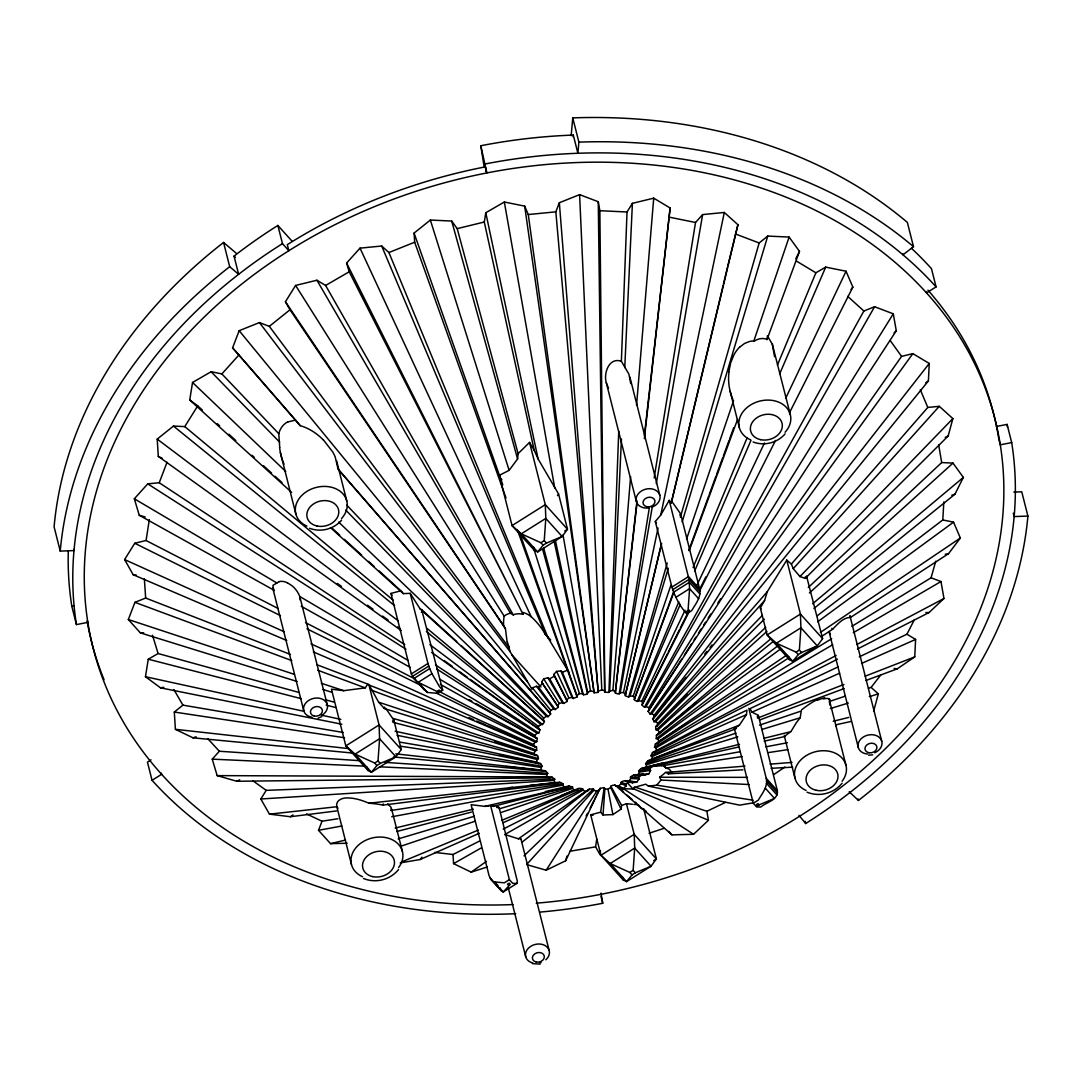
<?xml version="1.0" encoding="UTF-8"?>
<svg xmlns="http://www.w3.org/2000/svg" width="1082" height="1082" viewBox="0 0 1082 1082"><rect width="100%" height="100%" fill="white"/><g stroke="black" fill="none" stroke-linecap="round" stroke-linejoin="round"><path stroke-width="1.5" d="M686.029 677.278L652.73 718.705L654.028 721.735L767.233 591.773L786.776 560.097L791.361 564.074L793.268 568.659L799.95 576.557L805.265 578.383L805.265 576.99M630.765 383.637L628.872 374.061L621.379 361.307L627.019 211.991L632.402 203.348L653.717 198.155L670.123 208.001L644.372 438.697M495.962 805.535L499.086 807.497L517.345 881.316L516.898 883.412L503.184 892.041L491.093 879.585L489.078 875.676L471.116 804.697L484.912 806.374L490.633 805.63L493.473 806.374L493.487 804.981M689.802 707.709L656.436 735.273L656.274 738.614L657.883 738.938L780.636 648.93M654.164 477.879L695.523 222.486L702.637 214.588L724.318 212.464L737.924 224.731L671.354 502.86L669.217 500.33L660.764 515.032L655.3 521.51L671.895 587.08C674.952 596.804 679.902 606.191 686.651 613.832L691.628 610.681C695.51 604.067 701.461 597.156 699.621 588.919L680.619 513.855L671.624 501.115L723.101 285.567M838.279 666.796L749.934 708.669L752.044 712.145L758.306 715.364L777.363 790.658C778.621 800.004 766.205 802.208 760.822 807.023L756.616 806.969L753.288 803.277L758.279 800.139C762.161 793.512 768.112 786.6 766.259 778.364L748.825 708.412M943.829 501.913L942.787 519.955L817.437 615.617M291.653 492.405L189.742 399.988L192.542 382.473L211.112 371.721L221.878 373.912L278.791 433.706L279.724 447.366M500.33 477.094L499.289 475.201L512.043 525.582L534.238 550.183L537.659 551.928L562.14 536.51L567.495 529.247L558.569 493.987L538.092 458.93L534.197 450.234L484.29 222.026L485.777 212.748L504.334 202.009L524.675 206.135L594.099 692.791L598.224 692.385L555.837 211.842L559.34 202.74L579.6 194.638L598.265 201.725L604.595 690.871L604.838 692.223L608.909 692.412L618.755 431.15M829.204 631.442L830.394 634.512M608.909 692.412L609.707 691.114L621.447 438.981M624.76 367.582L632.402 203.348M596.75 794.932L600.077 788.345L604.189 787.642L600.632 812.163L603.012 815.003L612.885 814.597L621.068 809.12L610.64 787.439C612.723 781.393 621.961 788.819 623.516 792.24M652.284 506.822L620.243 692.805C619.54 694.59 614.684 693.86 615.374 691.817L636.987 500.831M737.802 736.828L646.603 764.703C644.48 763.784 647.766 759.902 649.443 760.944L652.067 759.145L652.189 756.534L650.891 755.75L652.5 752.545L836.156 655.462M652.73 718.705L654.11 717.758L654.245 715.134L929.262 363.471L912.856 353.625L901.577 356.384L650.093 714.066L648.118 711.347L677.264 666.079M866.006 680.443L897.276 668.825L914.75 656.882L915.615 639.421L906.932 634.214L859.297 656.828M654.11 717.758L928.397 380.932L929.262 363.471M316.918 280.238L510.406 613.196L513.314 614.982L325.601 285.445L316.918 280.238L295.602 285.432L285.432 301.743L503.563 625.572L505.443 628.75L507.133 642.072M385.638 708.21L393.807 720.057L401.273 749.556L395.931 756.818L380.242 763.405L378.024 760.944L379.579 738.708L379.079 724.954L368.84 684.487L316.742 664.659M564.723 530.992L567.495 529.247L545.301 504.645L512.043 525.582L521.308 533.818L545.801 518.4L562.14 536.51L546.464 543.096L544.246 540.635L545.801 518.4L545.301 504.645L529.544 442.403L518.116 453.656L517.588 458.944L509.122 470.332L499.397 475.309L414.095 233.076L430.352 220.038L451.708 221.053L457.199 228.627L518.116 453.656M600.483 850.587L600.172 854.875L595.6 846.854L596.709 839.267M603.012 815.003L604.879 788.846L604.189 787.642M614.684 784.788L641.707 808.524L643.776 809.066L656.395 858.946L651.053 866.222L635.364 872.795L633.146 870.347L634.701 848.099L634.201 834.344L626.451 803.723L621.663 805.481L621.068 809.12M688.057 610.491L686.394 611.533L687.503 612.764L689.166 611.722L688.057 610.491L689.586 588.743L689.018 579.425L669.217 500.33M806.563 576.179L822.618 638.637L817.275 645.913L801.586 652.5L799.368 650.039L800.923 627.79L800.423 614.049L786.776 560.097M615.374 691.817L612.912 690.343L630.63 476.635M636.541 405.385L653.717 198.155M571.161 135.737L572.757 117.884A490.809 384.651 -14.2 0 1 907.365 222.405L913.492 246.669L902.997 254.825L902.699 253.688M573.135 136.819L573.298 135.074A476.851 373.709 -14.2 0 0 480.8 145.732L484.019 166.019M572.757 117.884L578.884 142.134L577.896 153.265L573.298 135.074M392.915 722.316L537.091 759.496C539.539 759.388 538.011 754.357 535.915 755.547L384.367 708.548L384.516 707.073M767.246 337.016L766.935 339.707L799.49 251.389L789.116 237.08L767.76 236.065L759.158 242.977L680.348 517.318M753.288 803.277L734.38 728.511L739.398 725.143L746.458 714.62L746.945 710.144L650.891 755.75M644.372 435.586L670.123 208.001M615.306 693.197L637.014 503.144M728.876 371.64L730.688 362.768L733.88 354.977A35.111 33.677 54.2 0 1 739.561 347.173M286.771 640.53L133.208 574.731L124.592 559.57L134.763 543.259L146.056 540.5L149.343 519.63M436.465 693.116L535.063 742.103L536.767 741.684L537.294 738.357L475.985 703.543M791.05 731.364L795.96 723.331A35.774 12.754 -59.6 0 1 800.193 717.772L801.235 711.036L759.523 725.156M404.79 644.683L159.23 482.734L147.747 483.857L134.317 498.775L139.253 515.262L274.03 590.217M671.354 502.86L671.624 501.115M341.844 724.223L160.528 687.827L145.461 676.723L148.261 659.208L158.094 653.528L298.984 692.453M400.218 746.161L541 767.422C543.435 766.868 540.73 762.364 538.931 763.784L536.672 762.12L537.091 759.496M426.389 631.523L540.878 724.521C542.637 725.481 545.585 721.288 543.313 720.612L543.732 717.988L546.518 716.379L548.128 716.703L550.697 713.863L338.558 469.629M501.534 812.312L572.378 788.426L572.594 787.033L568.862 785.965L545.314 791.578M542.799 549.994L582.603 693.778C583.347 695.577 587.878 694.468 587.715 692.534L555.35 540.188M383.231 803.912L383.042 805.116L558.407 783.125C559.421 781.42 564.128 783.382 562.626 785.167L391.725 816.775M619.175 693.981L649.403 507.35M656.287 483.586L702.637 214.588M668.284 568.253L630.022 696.024C629.102 697.755 624.3 696.226 625.545 694.319L623.503 692.48L658.032 528.07M660.764 515.032L724.318 212.464M300.282 600.24L299.768 596.493A24.196 21.342 76.5 0 0 292.126 585.835L287.298 582.657M686.867 722.925L655.408 743.956L654.515 747.283L656.003 747.851L832.734 644.71M625.166 695.712L660.804 546.424M723.466 284.052L727.442 267.349M727.807 265.834L737.924 224.731M625.545 694.319L661.657 543.407M935.754 561.193L931.075 577.802L851.859 626.343M578.884 796.69L589.325 789.103L593.45 788.994L593.842 790.306L526.596 864.586L546.18 870.212L565.67 860.758L566.914 856.146M565.67 860.758L600.077 788.345M615.644 785.843L618.89 785.762L621.122 783.652C620.311 781.813 624.625 779.865 625.788 781.38L629.034 780.839L630.806 778.485C629.521 776.835 633.633 774.279 634.999 775.618L638.137 774.617L639.394 772.102C637.65 770.763 641.45 767.557 642.965 768.734L645.9 767.314L646.603 764.703M766.868 631.428L657.802 730.079C655.57 731.107 654.678 725.927 657.072 726.022L657.788 723.398L762.404 615.333M873.607 711.32L878.327 693.887L871.118 687.395L868.508 688.274M805.265 578.383L948.157 436.019L952.877 418.585L939.271 406.318L927.788 407.441L791.361 564.074M628.723 697.065L667.215 563.046M682.147 521.943L767.76 236.065M822.618 638.637L800.423 614.049L767.165 634.972L776.43 643.208L800.923 627.79L817.275 645.913L792.781 661.318L789.36 659.574L767.165 634.972L760.335 607.962L764.582 600.551L767.233 591.773M680.267 604.338L638.705 700.676C637.582 702.367 633.038 699.959 634.782 698.323L633.227 696.172L670.854 585.335M686.543 539.161L733.582 400.611M789.116 237.08L753.829 341.019A18.462 17.704 54.2 0 0 749.528 341.479L744.646 343.4L739.601 347.214M159.23 482.734L167.047 462.244M436.993 669.136L537.01 733.19L538.741 733.028L539.999 729.741L470.17 679.334M634.106 699.662L667.675 608.003M668.243 606.447L673.369 592.476M688.734 550.535L702.38 513.247M702.948 511.691L708.642 496.165M709.21 494.609L716.041 475.958M716.609 474.416L722.871 457.321M723.439 455.765L729.119 440.239M729.687 438.683L733.677 427.809M634.782 698.323L674.1 591.638M689.261 550.495L737.559 419.424M297.131 681.484L140.376 632.875L128.339 619.526L134.939 602.336L145.664 598.048L290.544 654.461M323.261 439.887A53.072 40.169 62.4 0 0 300.228 425.672L232.576 347.877L239.176 330.686L259.437 322.585L269.323 326.345L509.149 647.78M347.187 843.23L330.565 843.662L318.527 830.313L322.017 821.211L337.949 818.736M519.441 532.209L576.963 695.577L577.058 696.943L573.19 698.499L562.356 672.26L560.909 670.962L556.567 671.381L553.889 674.37L566.846 700.081L567.238 701.379L563.695 703.435L549.683 678.847L547.952 677.805L543.691 678.847L541.649 682.106L558.353 707.087L555.255 709.562L538.43 687.029L536.456 686.272L532.398 687.895L531.898 689.22L510.258 651.891L259.437 322.585M535.915 755.547L534.102 753.545L535.09 750.962L536.699 750.326L536.496 747.026L487.468 725.657M550.697 713.863L549.737 712.795L550.724 710.225L553.768 709.008L555.255 709.562M598.224 692.385L559.34 202.74M637.23 701.542L678.793 601.795M693.062 567.563L747.026 438.048M777.417 365.094L815.882 272.799L825.701 267.119L846.043 271.23L852.846 287.122L789.387 412.959M694.549 571.215L751.03 440.239M779.608 374.007L825.701 267.119M648.118 711.347L896.288 330.767L893.272 313.821L874.594 306.733L646.049 706.627C644.669 708.237 640.652 704.937 642.776 703.679L641.761 701.298L685.028 610.207M697.092 584.821L764.474 442.957M785.748 398.162L846.043 271.23M914.479 619.553L906.932 634.214M795.77 258.814L799.49 251.389M522.241 842.026L589.325 789.103M641.842 704.923L667.432 653.744M668.189 652.23L679.469 629.656M680.226 628.142L689.261 610.072M699.797 589L705.816 576.949M656.436 735.273L770.83 638.786M634.999 775.618L644.764 775.091L648.943 773.765L650.62 770.398L649.525 768.883L638.569 770.966M813.934 608.476L954.933 494.231L963.359 477.405L952.985 463.096L941.678 462.555L808.295 587.485M642.776 703.679L689.464 611.114M699.675 590.867L775.537 440.442M586.119 815.99L587.445 813.353M590.109 808.092L594.099 800.193M594.762 798.881L596.087 796.244M644.439 707.263L863.869 311.021L874.594 306.733M401.273 630.603L158.297 456.388L157.215 439.103L173.472 426.065L184.779 426.606L197.722 405.858L189.742 399.988M391.157 810.323L391.089 807.321L387.708 803.858M649.295 710.225L648.848 707.682L893.272 313.821M260.83 798.989L266.213 790.36L554.782 779.162L553.984 780.46L260.83 798.989L269.445 814.151L290.382 816.721L336.61 810.932M536.496 747.026L534.833 746.823L533.548 744.551L535.063 742.103M557.663 705.883L559.191 703.435L562.397 702.651L563.695 703.435M679.767 515.194L680.619 513.855M546.18 870.212L596.777 791.145L599.698 789.725M805.603 578.37L806.861 576.395M678.144 664.7L681.687 659.208M684.324 655.097L691.398 644.128M694.049 640.003L695.821 637.257M698.458 633.146L701.109 629.034M703.76 624.923L705.532 622.177M708.183 618.052L710.833 613.94M717.893 602.972L720.544 598.846M557.473 495.624L558.569 493.987M757.211 717.001L758.306 715.364M401.273 749.556L379.079 724.954L345.821 745.89L355.099 754.113L379.579 738.708L395.931 756.818L371.437 772.237L368.015 770.479L345.821 745.89L331.471 689.193L343.751 690.681L365.229 687.868L367.596 684.473M650.093 714.066L651.783 713.66L912.856 353.625M880.721 675.019L871.118 687.395M400.191 862.909L420.127 859.527L421.912 857.147M851.061 289.489L852.846 287.122M503.225 822.658L577.869 789.549C578.464 787.723 583.306 788.102 582.887 790.158L585.524 791.442L588.662 790.442M655.408 743.956L657.126 743.672L658.911 741.319L786.749 655.097M625.788 781.38L632.497 782.786L636.811 782.043L639.178 778.918L638.461 777.228L630.265 777.228M821.711 636.365L832.68 629.21C837.238 624.436 843.689 617.105 850.317 617.565L948.508 553.7L960.356 538.024L953.553 522.146L942.787 519.955M704.761 653.974L706.844 651.378M709.968 647.496L712.051 644.899M543.137 545.193L537.659 551.928L521.308 533.818L540.919 542.731L543.137 545.193L546.464 543.096M376.915 765.501L371.437 772.237L355.099 754.113L374.697 763.04L376.915 765.501L380.242 763.405M508.567 885.428L507.458 884.197L509.122 883.155L510.231 884.386L503.211 892.014L491.093 879.585M798.259 654.583L792.781 661.318L776.43 643.208L796.041 652.121L798.259 654.583L801.586 652.5M635.364 872.795L632.037 874.892L626.559 881.627L623.137 879.882L600.943 855.28L590.704 814.814L600.632 812.163M221.878 373.912L238.946 354.95L232.576 347.877M654.028 721.735L655.746 721.559L764.582 600.551M793.268 568.659L939.271 406.318M346.592 263.061L523.012 614.251L349.202 271.798L346.592 263.061L360.022 248.143L381.703 246.02L388.911 252.525L548.29 638.231L569.294 672.882M554.782 779.162L551.915 777.052L550.359 777.809L236.755 781.258L217.171 775.618L212.234 759.145L219.348 751.246L359.873 760.687M537.294 738.357L535.739 737.897L534.995 735.435L537.01 733.19M566.846 700.081L568.862 697.836L572.107 697.525L573.19 698.499M379.457 766.813L546.694 774.482L547.749 773.305L545.463 770.763L506.065 766.556M799.95 576.557L952.877 418.585M655.53 726.766L687.435 694.468M657.072 726.022L764.325 619.175M523.986 855.862L593.45 788.994M835.629 725.711L836.805 724.588L851.236 721.423M894.03 332.891L896.288 330.767M493.473 806.374L567.685 787.074L568.862 785.965M652.5 752.545L654.218 752.49L656.449 750.394L656.003 747.851M641.396 807.875L671.949 834.858L693.548 834.29L708.453 820.264L634.038 789.062L621.609 788.656L623.273 788.616L626.262 785.803L625.937 784.017L620.879 782.313M857.499 648.984L929.073 612.534L943.977 598.495L940.961 581.548L931.075 577.802M398.555 869.536C390.196 879.869 375.765 883.534 363.484 878.489M842.107 783.233C833.722 793.539 819.304 797.231 807.023 792.173M656.111 729.998L765.704 627.357M809.404 592.963L952.985 463.096M785.113 433.855C777.39 442.903 764.244 446.23 753.126 441.997M341.587 520.158C333.851 529.193 320.705 532.574 309.601 528.3M649.525 768.883L652.987 765.637L659.722 766.002M269.323 326.345L289.99 309.777L285.432 301.743M538.43 687.029L542.569 683.716L541.649 682.106M812.623 603.756L963.359 477.405M693.657 704.531L696.213 702.407M658.099 734.746L773.116 641.545M352.732 753.058L192.988 737.816L175.392 729.322L174.31 712.051L182.912 705.139L343.346 732.487M539.999 729.741L538.593 729.079L538.43 726.482L540.878 724.521M576.963 695.577L579.411 693.616L582.603 693.778M392.455 721.112L393.807 720.057M656.274 738.614L777.782 645.873M817.6 621.825L953.553 522.146M644.764 775.091L642.897 774.198L638.461 777.228M479.177 841.241L453.006 854.496L453.574 863.639L471.184 872.146L486.44 861.38M505.781 834.804L518.4 838.821L585.524 791.442M784.842 767.07L773.698 774.617M290.382 816.721L293.019 814.922M925.759 382.744L928.397 380.932M604.879 788.846L608.016 789.238L610.64 787.439M820.399 632.402L960.356 538.024M657.126 743.672L788.792 657.829M151.034 759.862L147.45 762.12L152.048 780.311A476.851 373.709 -14.2 0 0 515.708 913.695M152.048 780.311L161.61 774.293L161.326 773.157M911.517 248.346A476.851 373.709 -14.2 0 1 931.48 268.688L936.079 286.879L926.517 292.897L926.233 291.761M540.919 542.731L544.246 540.635M421.696 609.761L442.714 690.208L437.723 693.346L427.39 692.453L413.946 678.495L411.336 673.924L427.958 663.469L410.213 593.342L403.275 593.626L330.483 527.61M427.958 663.469L428.783 666.079L412.472 676.345L424.442 690.127M428.783 666.079L429.689 668.581L413.946 678.495L427.39 692.453M429.689 668.581L431.948 673.694L418.247 682.309L438.589 692.291L440.252 691.249L439.143 690.018L437.48 691.06M374.697 763.04L378.024 760.944M671.895 587.08L688.517 576.611L699.621 588.919M672.706 589.69L689.018 579.425L699.905 591.489M673.613 592.192L689.356 582.292L699.865 593.937M675.885 597.305L689.586 588.676L698.742 598.819M796.041 652.121L799.368 650.039M490.633 805.63L509.365 879.666L504.374 882.804L494.041 881.898M653.623 860.69L656.395 858.946L634.201 834.344L600.943 855.28L610.221 863.517L629.819 872.43L633.146 870.347M759.145 804.859L757.481 805.901L756.372 804.67L758.036 803.628L759.145 804.859L774.482 798.421L765.38 788.264M325.601 285.445L349.202 271.798M549.683 678.847L554.403 676.115L553.889 674.37M654.515 747.283L831.693 638.705M853.279 632.727L940.961 581.548M587.715 692.534L590.502 690.911L593.558 691.533M453.574 863.639L481.017 848.045M582.887 790.158L504.645 834.628L505.402 834.736M856.89 644.507L943.977 598.495M632.497 782.786L630.901 781.61L625.937 784.017M654.218 752.49L837.454 659.181M503.252 829.055L582.806 788.792M725.522 802.398L706.857 811.284L634.742 786.979A16.433 2.881 88 0 1 634.025 789.035M817.113 700.297L824.619 697.647M236.755 781.258L239.704 779.824M945.208 437.439L948.157 436.019M287.853 421.953L295.535 420.087L300.228 425.713M652.189 756.534L746.458 714.62M752.044 712.145L839.673 673.18M861.583 663.442L915.615 639.421M420.127 859.527L479.272 833.275M388.911 252.525L414.663 242.219L414.095 233.076M562.356 672.26L567.036 670.38M318.162 718.15L321.854 716.582M401.287 862.056L478.325 830.07M501.723 820.359L574.637 790.09L577.869 789.549M561.125 795.595L578.816 788.291M598.752 691.019L601.795 689.816L604.595 690.871M647.78 760.741L675.925 749.718M652.067 759.145L739.398 725.143M757.535 718.096L843.933 684.46M865.181 676.182L914.75 656.882M649.443 760.944L735.855 728.822M759.74 719.949L844.136 688.571M663.929 828.366L649.051 833.262M645.521 763.73L735.895 733.15M845.015 696.226L829.353 701.528L829.88 705.058M401.179 846.124L474.971 821.265M192.988 737.816L196.153 736.815M951.781 495.231L954.933 494.231M393.456 756.94L543.8 771.29L545.463 770.763M471.184 872.146L487.238 867.007M761.796 729.498L800.193 717.758M830.34 708.548L848.329 703.057M869.319 696.646L878.327 693.887M398.149 838.902L474.376 816.234M499.302 808.836L572.594 787.033M422.859 611.722L421.344 612.142M457.199 228.627L484.29 222.026M396.715 831.517L471.495 812.082M411.336 673.924L390.967 593.423L400.895 590.786L378.957 570.823M641.41 768.288L663.618 762.742M645.9 767.314L739.533 744.281M763.703 738.343L790.888 731.648L786.087 735.124A44.565 4.558 -24.9 0 0 784.869 736.504L764.176 741.197M833.235 721.248L848.761 717.42M609.707 691.114L612.912 690.343M330.565 843.662L345.591 840.024M395.173 828.041L473.321 809.174M484.912 806.374L567.685 787.074M642.965 768.734L739.047 746.905M595.6 846.854L569.889 851.277M87.561 621.23L87.845 622.366L76.443 624.585L71.845 606.407L73.982 605.988M996.4 426.484L1007.085 424.401L1011.697 442.592A476.851 373.709 -14.2 0 1 805.671 823.537L799.003 815.328M1011.697 442.592L1000.282 444.81L999.227 440.645M636.879 786.655L645.697 784.207L648.416 786.114L739.615 805.143L752.896 802.885M661.061 766.07L739.953 751.733M765.84 746.823L787.412 742.725M318.527 830.313L341.858 825.999M160.528 687.827L163.788 687.273M945.235 554.255L948.508 553.7M391.035 810.499L563.154 783.801M639.394 772.102L650.62 770.398M742.279 756.521L666.012 768.071L663.739 766.191M768.68 752.531L787.75 749.65M642.519 809.228L643.776 809.066M278.885 581.9A9.008 7.939 76.5 0 0 276.911 582.995L272.907 585.389L273.868 590.853M524.675 206.135L528.273 214.534L555.837 211.842M269.445 814.151L336.854 806.739A45.552 6.113 4.8 0 0 337.246 807.524L338.017 808.146M351.461 864.518L336.854 806.739C335.258 800.085 342.98 797.515 348.052 797.948A53.789 23.831 38.2 0 1 368.921 803.236L555.269 782.732L558.407 783.125M509.46 787.642L512.611 787.29M529.909 785.424L559.8 782.178M620.243 692.805L623.503 692.48M868.67 755.209L872.66 754.83M540.094 964.13L532.412 963.616M633.606 774.942L634.769 774.847M635.932 774.753L642.897 774.198M671.963 771.858L665.66 772.359L668.243 773.833L742.915 769.829M638.137 774.617L648.943 773.765M671.219 771.993L744.971 766.137M770.086 764.149L792.051 762.404M734.38 728.511L736.342 728.375M771.128 768.315L792.7 767.152M1013.875 492.107L1021.76 491.823L1027.9 516.073A490.809 384.651 -14.2 0 1 858.432 800.464L849.208 791.74M236.688 253.607L223.568 242.463A490.809 384.651 -14.2 0 0 54.1 526.853L60.24 551.103L73.995 550.603L73.711 549.467M1027.9 516.073L1014.145 516.574L1013.279 513.166M140.376 632.875L143.649 632.781M925.8 612.615L929.073 612.534M499.086 807.497L496.665 807.51M747.5 777.349L659.722 777.255L660.926 780.027A14.201 3.165 -46.4 0 1 656.625 785.153A34.529 3.097 -10 0 1 648.443 786.1M516.98 776.957L551.915 777.052M217.171 775.618L547.424 776.957L550.359 777.809M516.898 883.412L512.692 883.345L509.365 879.666M598.265 201.725L599.861 210.706L627.019 211.991M212.234 759.145L364.986 766.151M630.022 696.024L633.227 696.172M630.806 778.485L639.178 778.918M660.926 780.027L749.231 784.558M385.124 762.377L547.749 773.305M633.836 804.359L638.245 804.683L641.707 808.524M632.361 804.237L626.451 803.723M453.006 854.496L434.653 852.413M175.392 729.322L348.472 748.582M395.836 753.843L541.162 770.019L543.8 771.29M133.208 574.731L136.373 575.11M894.097 668.433L897.276 668.825M174.31 712.051L344.563 737.762M629.034 780.839L636.811 782.043M656.612 785.14L753.031 800.193M399.501 742.049L542.285 766.381M669.663 217.239L695.523 222.486M625.382 780.636L630.901 781.61M593.044 815.26L590.704 814.814M397.026 735.3L538.931 763.784M638.705 700.676L641.761 701.298M499.492 754.83L540.648 763.5M145.461 676.723L303.082 711.131M321.138 715.08L340.844 719.381M395.133 731.229L536.672 762.12M148.261 659.208L301.229 698.661M326.196 705.099L335.569 707.52M325.411 699.756L334.216 702.177M393.185 718.475L538.566 758.644M139.253 515.262L145.177 516.966M593.842 790.306L596.777 791.145M323.004 689.505L332.133 692.345M494.569 741.779L537.632 755.507M128.339 619.526L294.385 674.37M321.313 683.269L343.751 690.681M368.84 684.487L378.632 702.191L534.102 753.545M735.422 233.955L759.158 242.977M134.939 602.336L291.815 660.602M317.729 670.231L365.229 687.868M371.261 690.113L535.09 750.962M646.049 706.627L648.848 707.682M369.287 685.122L536.699 750.326M621.122 783.652L626.262 785.803M313.347 651.919L534.833 746.823M469.088 717.65L473.686 719.652M476.743 720.991L485.94 724.994M322.017 821.211L306.504 813.921M124.592 559.57L283.957 631.658M311.021 643.898L533.548 744.551M621.379 361.307C609.234 356.803 603.323 373.168 606.299 382.771L636.351 501.521M158.297 456.388L162.286 458.308M410.213 593.342L420.154 608.936L421.425 609.545M134.763 543.259L280.468 615.631M306.963 628.791L420.276 685.082M146.056 540.5L278.209 608.557M305.503 622.61L414.663 678.82M440.523 692.128L536.767 741.684M796.366 261.033L815.882 272.799M301.269 606.245L410.321 667.472M440.32 684.324L535.739 737.897M469.02 699.581L471.806 701.163M134.317 498.775L276.911 582.995M408.022 660.439L299.768 596.493L327.237 704.571M440.103 679.388L534.995 735.435M651.783 713.66L654.245 715.134M147.747 483.857L405.912 649.214M618.89 785.762L623.273 788.616M624.503 789.414L693.548 834.29M435.491 664.93L538.741 733.028M266.213 790.36L252.904 780.785M431.637 652.378L538.593 729.079M337.381 583.455L341.493 586.417M367.501 605.203L372.979 609.152M382.555 616.077L388.032 620.027M397.621 626.951L400.354 628.926M444.161 660.547L452.384 666.485M459.228 671.422L467.438 677.359M572.378 788.426L574.637 790.09M157.215 439.103L398.122 620.716M429.892 644.656L538.43 726.482M173.472 426.065L394.619 605.717M184.779 426.606L393.28 600.253M427.255 628.561L542.569 724.602M626.464 794.729L632.348 799.706M635.296 802.195L636.771 803.439M644.764 810.202L646.373 811.554M847.693 296.36L863.869 311.021M292.221 241.367L277.858 225.448A476.851 373.709 -14.2 0 0 234.037 256.123L235.43 257.3M223.568 242.463L229.695 266.713L238.635 274.314L234.037 256.123M655.746 721.559L657.788 723.398M832.68 629.21L831.788 628.372M420.154 608.936L543.313 720.612M197.722 405.858L202.334 410.064M217.347 423.725L219.66 425.821M228.884 434.234L235.822 440.536M251.971 455.238L254.284 457.348M263.521 465.747L271.596 473.105M275.071 476.256L281.996 482.558M332.783 528.787L339.707 535.103M344.333 539.296L361.645 555.066M368.57 561.369L374.345 566.616M421.615 609.639L456.726 641.599M461.121 645.589L544.517 721.491M192.542 382.473L285.702 471.468M338.68 522.079L543.732 717.988M323.329 439.792L332.701 451.897A37.18 28.132 62.4 0 1 333.337 453.047A33.948 25.698 62.4 0 1 335.177 456.875L337.8 467.951M211.112 371.721L279.67 442.186M345.726 510.055L546.518 716.379M219.348 751.246L207.717 738.614M346.781 505.145L548.128 716.703M850.317 617.565L850.087 616.131M766.259 778.364L777.363 790.658M277.858 225.448L282.47 243.639L288.84 250.713L287.312 244.654A465.233 364.593 -14.2 0 1 485.291 166.871L486.832 172.931L480.8 145.732M766.543 780.933L777.431 792.998M766.502 783.382L777.011 795.027M531.289 616.794A71.953 70.628 32 0 1 545.044 633.822L550.711 640.017M662.928 764.392L666.296 768.125M511.759 654.637L540.973 687.016M627.492 782.908L633.119 789.143M668.757 831.328L671.949 834.858M562.626 785.167L564.439 787.169M629.819 872.43L632.037 874.892M442.714 690.208L439.387 686.515L431.948 673.694M420.208 683.77L423.36 688.409M378.632 702.191L384.367 708.548M494.623 881.83L497.95 885.522M489.997 877.854L501.602 891.23M767.368 335.826L772.332 344.238L774.536 356.681M337.8 468.939L549.737 712.795M238.946 354.95L242.49 359.021M243.369 360.036L295.535 420.087M760.335 607.962L761.133 608.909M401.341 591.313L401.936 592.03M402.085 592.206L403.275 593.626M239.176 330.686L527.272 681.646M532.398 687.895L550.724 710.225M890.134 340.424L901.577 356.384M536.456 686.272L553.768 709.008M545.098 633.795L548.29 638.231M657.802 730.079L659.357 732.23M289.99 309.777L505.443 628.75M542.569 683.716L558.353 707.087M295.602 285.432L504.185 616.199A34.529 28.443 69 0 0 503.603 625.572M543.691 678.847L559.191 703.435M182.912 705.139L173.877 689.545M390.967 593.423L392.076 595.276M655.3 521.51L656.436 523.418M534.197 450.234L529.544 442.403M608.544 388.33L606.299 382.771M547.952 677.805L562.397 702.651M501.115 478.46L501.899 479.826M553.984 780.46L555.269 782.732M610.708 786.059L621.663 805.481M554.403 676.115L567.238 701.379M920.322 389.75L927.788 407.441M360.022 248.143L531.248 616.848A22.154 19.53 76.5 0 0 522.755 612.412M556.567 671.381L568.862 697.836M657.883 738.938L658.911 741.319M381.703 246.02L545.558 634.566M560.909 670.962L572.107 697.525M784.856 736.504L784.396 735.341M500.182 887.97L500.885 889.918M414.663 242.219L506.011 498.004M517.291 529.585L577.058 696.943M499.546 475.715L502.765 484.871M158.094 653.528L152.508 635.229M430.352 220.038L509.122 470.332M533.44 547.587L579.411 693.616M546.694 774.482L547.424 776.957M451.708 221.053L517.588 458.944M543.746 548.317L583.428 694.914M772.332 344.238L790.306 414.595M829.11 698.972L845.962 765.231M391.562 808.849L402.423 851.534M999.038 439.887L998.754 438.751A465.233 364.593 -14.2 0 0 927.923 290.125M849.952 615.807L881.749 741.251M829.204 632.267L858.283 747.5M858.053 798.949L858.432 800.464M730.174 391.359L739.344 427.579M788.562 656.422L789.36 659.574M784.355 736.058L795 778.215M805.103 821.265L805.671 823.537M629.886 377.036L659.804 495.272M622.326 876.636L623.137 879.882M533.426 546.992L534.238 550.183M601.024 893.11L602.742 903.267A476.851 373.709 -14.2 0 1 539.864 912.099M601.01 896.437L601.876 899.845M602.16 900.995L602.742 903.267M520.929 838.956L549.169 950.551M508.351 888.052L525.717 956.799M336.61 460.864L346.767 500.912M367.19 767.206L368.015 770.479M272.65 587.621L303.785 710.82M280.387 452.533L295.805 513.896M553.93 540.405L587.499 693.914M485.777 212.748L538.092 458.93M938.703 445.027L941.678 462.555M608.016 789.238L612.885 814.597M706.857 811.284L708.453 820.264M504.334 202.009L554.768 488.198M563.032 535.09L590.502 690.911M485.291 166.871L485.466 167.994M485.656 169.13L486.007 171.375M528.273 214.534L594.099 692.791M145.664 598.048L144.366 578.843M541 767.422L541.162 770.019M579.6 194.638L601.795 689.816M599.861 210.706L604.838 692.223M806.063 790.428A26.293 20.612 -14.2 0 1 798.841 762.188A26.293 20.612 -14.2 0 1 834.885 753.004A26.293 20.612 -14.2 0 1 842.107 781.245M867.669 754.032A12.132 9.508 -14.2 0 1 859.608 740.575A12.132 9.508 -14.2 0 1 878.963 737.126A12.132 9.508 -14.2 0 1 874.743 752.774M532.736 962.966A12.132 9.508 -14.2 0 1 527.137 949.739A12.132 9.508 -14.2 0 1 544.868 945.425A12.132 9.508 -14.2 0 1 545.815 959.788M541.108 962.507A12.132 9.508 -14.2 0 1 539.972 962.845M362.538 876.731A26.293 20.612 -14.2 0 1 355.315 848.504A26.293 20.612 -14.2 0 1 391.346 839.321A26.293 20.612 -14.2 0 1 398.568 867.561M311.968 717.231A12.132 9.508 -14.2 0 1 305.151 703.827A12.132 9.508 -14.2 0 1 323.734 699.919A12.132 9.508 -14.2 0 1 322.166 715.08M306.882 526.109A26.293 20.612 -14.2 0 1 300.106 497.314A26.293 20.612 -14.2 0 1 336.962 489.294A26.293 20.612 -14.2 0 1 341.533 518.562M648.199 508.013A12.132 9.508 -14.2 0 1 637.095 495.556A12.132 9.508 -14.2 0 1 656.99 491.12A12.132 9.508 -14.2 0 1 651.743 507.215M750.421 439.792A26.293 20.612 -14.2 0 1 743.632 410.998A26.293 20.612 -14.2 0 1 780.501 402.977A26.293 20.612 -14.2 0 1 785.072 432.259M753.911 341.344A29.133 19.611 -83.9 0 1 767.03 339.315M513.247 614.819A15.703 15.189 78.1 0 1 522.971 614.373M504.158 616.158A14.201 14.052 -10.9 0 1 510.42 613.237M509.379 647.672A54.587 50.895 81 0 1 507.363 641.991M510.285 651.878A16.433 10.766 44 0 1 509.122 647.766M278.804 433.72A20.26 18.096 69.3 0 1 287.785 421.831M635.594 787.358A55.588 7.831 -25.2 0 1 633.66 787.561M665.254 772.534A15.703 3.097 -29.9 0 1 659.52 777.268M671.111 772.021A22.154 1.961 -17.5 0 1 668.365 773.806M666.255 768.179A71.953 20.558 -53.1 0 1 671.273 771.939M823.47 698.999A43.01 10.522 -42.9 0 1 830.367 700.636M732.92 399.556A52.504 50.367 54.2 0 1 729.038 371.681M284.039 464.192A53.14 51.152 -80.6 0 1 279.616 447.38M278.831 581.629A15.391 13.566 76.5 0 1 287.257 582.765M368.908 803.209A18.827 2.529 4.8 0 1 382.676 805.035M518.427 838.807A24.196 2.15 -17.5 0 1 520.888 838.969M801.586 709.9A43.145 10.59 -45.5 0 1 817.708 699.486M76.443 624.585A476.851 373.709 -14.2 0 1 282.47 243.639M485.399 163.923A476.851 373.709 -14.2 0 1 936.079 286.879M1007.085 424.401A476.851 373.709 -14.2 0 1 1007.545 427.363M71.845 606.407A476.851 373.709 -14.2 0 1 68.288 551.401M513.206 904.566A465.233 364.593 -14.2 0 1 157.972 369.53A465.233 364.593 -14.2 0 1 949.78 321.895A465.233 364.593 -14.2 0 1 536.253 903.172M104.061 679.739A465.233 364.593 -14.2 0 1 87.101 621.027M60.24 551.103A490.809 384.651 -14.2 0 1 229.695 266.713M578.884 142.134A490.809 384.651 -14.2 0 1 913.492 246.669M634.701 848.099L610.221 863.517L626.559 881.627L651.053 866.222L634.701 848.099M816.166 790.279A16.176 12.673 -14.2 0 0 837.833 774.414A16.176 12.673 -14.2 0 0 812.082 768.693A16.176 12.673 -14.2 0 0 816.166 790.279M869.008 752.761A6.059 4.747 -14.2 0 0 876.826 746.539A6.059 4.747 -14.2 0 0 866.993 744.781A6.059 4.747 -14.2 0 0 869.008 752.761M536.172 962.02A6.059 4.747 -14.2 0 0 544.3 956.069A6.059 4.747 -14.2 0 0 534.643 953.918A6.059 4.747 -14.2 0 0 536.172 962.02M372.654 876.609A16.176 12.673 -14.2 0 0 394.308 860.731A16.176 12.673 -14.2 0 0 368.529 855.037A16.176 12.673 -14.2 0 0 372.654 876.609M314.226 716.041A6.059 4.747 -14.2 0 0 322.355 710.09A6.059 4.747 -14.2 0 0 312.712 707.939A6.059 4.747 -14.2 0 0 314.226 716.041M316.985 525.987A16.176 12.673 -14.2 0 0 338.625 510.109A16.176 12.673 -14.2 0 0 312.847 504.415A16.176 12.673 -14.2 0 0 316.985 525.987M647.063 506.782A6.059 4.747 -14.2 0 0 654.88 500.56A6.059 4.747 -14.2 0 0 645.061 498.788A6.059 4.747 -14.2 0 0 647.063 506.782M760.484 439.644A16.176 12.673 -14.2 0 0 782.164 423.792A16.176 12.673 -14.2 0 0 756.399 418.058A16.176 12.673 -14.2 0 0 760.484 439.644"/></g></svg>
